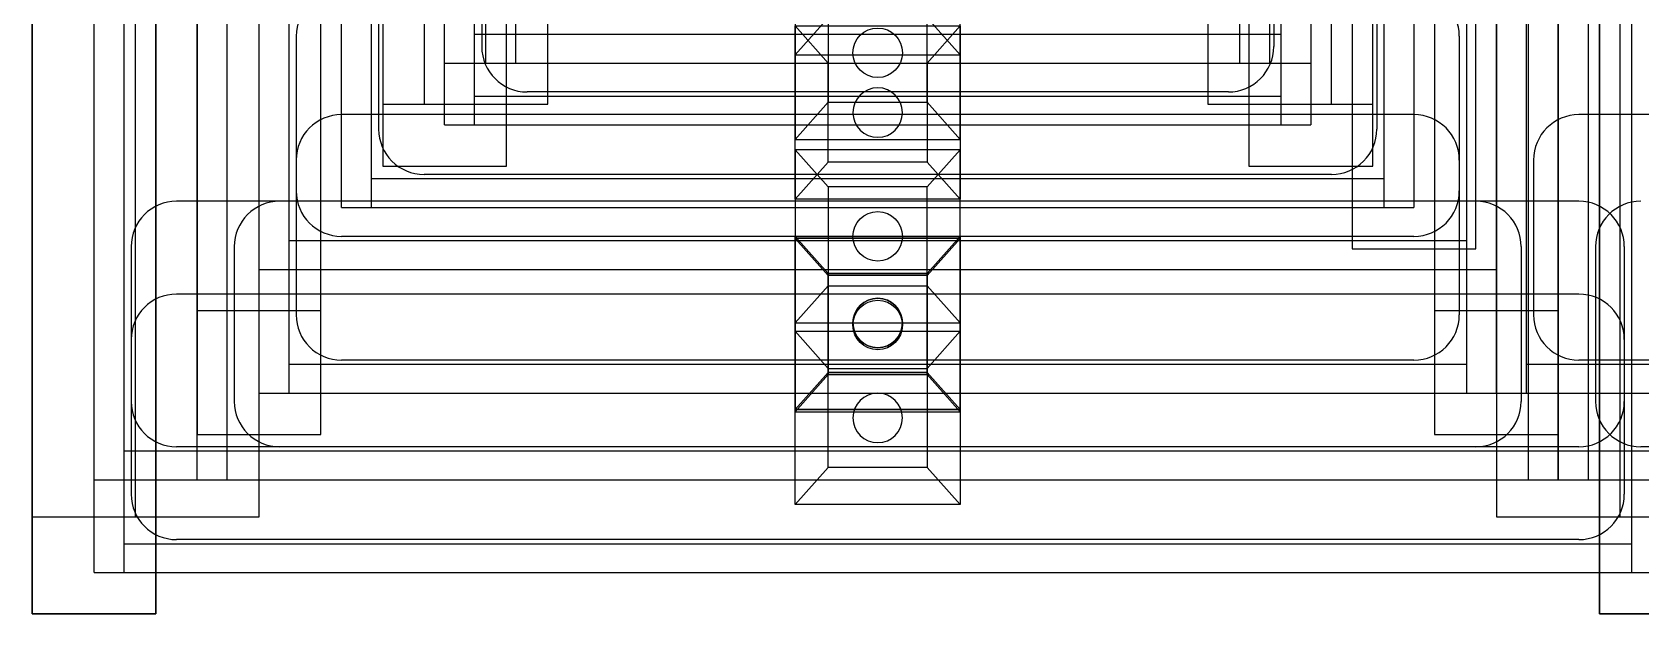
# Model space of a CAD drawing. Header units: millimetres. Extents: x -1040173 to 349982, y -145921 to 298175.
# Drawn here: x -562657.6 to -562398.3, y 248567.7 to 248661.4 of the extents above; entities that cross this region are included whole.
import ezdxf
from ezdxf.enums import TextEntityAlignment as Align

# ---------------------------------------------------------------- set-up
doc = ezdxf.new("R2010")
doc.units = ezdxf.units.MM
doc.header["$LTSCALE"] = 500
doc.header["$MEASUREMENT"] = 0
doc.layers.get('0').update_dxf_attribs({"color": 255, "linetype": 'CONTINUOUS'})
for name, color, linetype in [('H-BASE', 7, 'CONTINUOUS'), ('H-DIMS-FANS', 7, 'CONTINUOUS'), ('H-EQUP-CT', 4, 'CONTINUOUS')]:
    doc.layers.add(name, color=color, linetype=linetype)
doc.styles.add('TH-STYLE1', font='Stfangso_0.ttf', dxfattribs={"width": 0.7})

# ---------------------------------------------------------------- blocks, each defined once
blk = doc.blocks.new('BLKF0012')
at = {"layer": 'H-EQUP-CT', "linetype": 'Continuous'}
for p, q in [((2, 2.1), (-2, 2.1)), ((-2, 2.1), (-2, -2.1)), ((-1.2, 1.2), (-2, 2.1)), ((1.2, 1.2), (2, 2.1)), ((2, -2.1), (2, 2.1)), ((1.2, 1.2), (-1.2, 1.2)), ((-1.2, 1.2), (-1.2, -1.2)), ((1.2, -1.2), (1.2, 1.2)), ((-1.2, -1.2), (-2, -2.1)), ((-1.2, -1.2), (1.2, -1.2)), ((1.2, -1.2), (2, -2.1)), ((-2, -2.1), (2, -2.1))]:
    blk.add_line(p, q, dxfattribs=at)
blk.add_circle((0, 0), 0.6, dxfattribs=at)
blk = doc.blocks.new('冷却塔(参照元亨）')
at = {"layer": 'H-BASE'}
for points in [[(-1247.2, -10806.4), (-1247.2, -4656.4), (-947.2, -4656.4), (-947.2, -10806.4)], [(-1247.2, -4656.4), (-1247.2, -10806.4), (-947.2, -10806.4), (-947.2, -4656.4)], [(2552.8, -10806.4), (2552.8, -4656.4), (2852.8, -4656.4), (2852.8, -10806.4)], [(2552.8, -4656.4), (2552.8, -10806.4), (2852.8, -10806.4), (2852.8, -4656.4)], [(2852.8, -10806.4), (2852.8, -4656.4), (2552.8, -4656.4), (2552.8, -10806.4)], [(-1247.2, -4891.4), (-1247.2, -10571.4), (-947.2, -10571.4), (-947.2, -4891.4)], [(-997.2, -4891.4), (-997.2, -10571.4), (-697.2, -10571.4), (-697.2, -4891.4)], [(2302.8, -4891.4), (2302.8, -10571.4), (2602.8, -10571.4), (2602.8, -4891.4)], [(2552.8, -4891.4), (2552.8, -10571.4), (2852.8, -10571.4), (2852.8, -4891.4)], [(-847.2, -5091.4), (-847.2, -10371.4), (-547.2, -10371.4), (-547.2, -5091.4)], [(2152.8, -5091.4), (2152.8, -10371.4), (2452.8, -10371.4), (2452.8, -5091.4)], [(-847.2, -5391.4), (-847.2, -10071.4), (-547.2, -10071.4), (-547.2, -5391.4)], [(2152.8, -5391.4), (2152.8, -10071.4), (2452.8, -10071.4), (2452.8, -5391.4)], [(1952.8, -5541.4), (1952.8, -9921.4), (2252.8, -9921.4), (2252.8, -5541.4)], [(-397.2, -5741.4), (-397.2, -9721.4), (-97.2, -9721.4), (-97.2, -5741.4)], [(1702.8, -5741.4), (1702.8, -9721.4), (2002.8, -9721.4), (2002.8, -5741.4)], [(-397.2, -5891.4), (-397.2, -9571.4), (-97.2, -9571.4), (-97.2, -5891.4)], [(-297.2, -5891.4), (-297.2, -9571.4), (2.8, -9571.4), (2.8, -5891.4)], [(1602.8, -5891.4), (1602.8, -9571.4), (1902.8, -9571.4), (1902.8, -5891.4)], [(1702.8, -5891.4), (1702.8, -9571.4), (2002.8, -9571.4), (2002.8, -5891.4)]]:
    blk.add_lwpolyline(points, close=True, dxfattribs=at)
at = {"layer": 'H-EQUP-CT', "linetype": 'Continuous'}
for p, q in [((-1097.2, -10706.4), (-1097.2, -4756.4)), ((-1097.2, -10481.4), (-1097.2, -4981.4)), ((-847.2, -10481.4), (-847.2, -4981.4)), ((2452.8, -4981.4), (2452.8, -10481.4)), ((2452.8, -10481.4), (2452.8, -4981.4)), ((-697.2, -10271.4), (-697.2, -5191.4)), ((2302.8, -5191.4), (2302.8, -10271.4)), ((2302.8, -10271.4), (2302.8, -5191.4)), ((-697.2, -9971.4), (-697.2, -5491.4)), ((2302.8, -5491.4), (2302.8, -9971.4)), ((-497.2, -9821.4), (-497.2, -5641.4)), ((2102.8, -5641.4), (2102.8, -9821.4)), ((-247.2, -9621.4), (-247.2, -5841.4)), ((1852.8, -5841.4), (1852.8, -9621.4)), ((-247.2, -9471.4), (-247.2, -5991.4)), ((-147.2, -9471.4), (-147.2, -5991.4)), ((1752.8, -5991.4), (1752.8, -9471.4)), ((1852.8, -5991.4), (1852.8, -9471.4)), ((1680.8, -9471.4), (1680.8, -7356)), ((1780.8, -9471.4), (1780.8, -7356)), ((1780.8, -9621.4), (1780.8, -7506)), ((2030.8, -9821.4), (2030.8, -7706)), ((2230.8, -9971.4), (2230.8, -7856)), ((-175.2, -8006.8), (-175.2, -9471.4)), ((-75.2, -8006.8), (-75.2, -9471.4)), ((-175.2, -8156.8), (-175.2, -9621.4)), ((2230.8, -10271.4), (2230.8, -8156)), ((-425.2, -8356.8), (-425.2, -9821.4)), ((2380.8, -10481.4), (2380.8, -8366)), ((2630.8, -10481.4), (2630.8, -8366)), ((-625.2, -8506.8), (-625.2, -9971.4)), ((2630.8, -10706.4), (2630.8, -8591)), ((-625.2, -8806.8), (-625.2, -10271.4)), ((2374.8, -8806.8), (2374.8, -10271.4)), ((-1025.2, -9016.8), (-1025.2, -10481.4)), ((-775.2, -9016.8), (-775.2, -10481.4)), ((2524.8, -9016.8), (2524.8, -10481.4)), ((-157.2, -9056.4), (-157.2, -9431.4)), ((1762.8, -9056.4), (1762.8, -9431.4)), ((-1025.2, -9241.8), (-1025.2, -10706.4)), ((-407.2, -9256.4), (-407.2, -9631.4)), ((2012.8, -9256.4), (2012.8, -9631.4)), ((-607.2, -9406.4), (-607.2, -9781.4)), ((-175.2, -9401.4), (1780.8, -9401.4)), ((-75.2, -9401.4), (1680.8, -9401.4)), ((2212.8, -9406.4), (2212.8, -9781.4)), ((-247.2, -9471.4), (1852.8, -9471.4)), ((-147.2, -9471.4), (1752.8, -9471.4)), ((-175.2, -9551.4), (1780.8, -9551.4)), ((1652.8, -9541.4), (-47.2, -9541.4)), ((2102.8, -9596.4), (-497.2, -9596.4)), ((-247.2, -9621.4), (1852.8, -9621.4)), ((5102.8, -9596.4), (2502.8, -9596.4)), ((-607.2, -9706.4), (-607.2, -10081.4)), ((2212.8, -9706.4), (2212.8, -10081.4)), ((2392.8, -9706.4), (2392.8, -10081.4)), ((1902.8, -9741.4), (-297.2, -9741.4)), ((-425.2, -9751.4), (2030.8, -9751.4)), ((2502.8, -9806.4), (-897.2, -9806.4)), ((2252.8, -9806.4), (-647.2, -9806.4)), ((-497.2, -9821.4), (2102.8, -9821.4)), ((-625.2, -9901.4), (2230.8, -9901.4)), ((2102.8, -9891.4), (-497.2, -9891.4)), ((-1007.2, -9916.4), (-1007.2, -10291.4)), ((-757.2, -9916.4), (-757.2, -10291.4)), ((2362.8, -9916.4), (2362.8, -10291.4)), ((2542.8, -9916.4), (2542.8, -10291.4)), ((2612.8, -9916.4), (2612.8, -10291.4)), ((-697.2, -9971.4), (2302.8, -9971.4)), ((2502.8, -10031.4), (-897.2, -10031.4)), ((-1007.2, -10141.4), (-1007.2, -10516.4)), ((2612.8, -10141.4), (2612.8, -10516.4)), ((-625.2, -10201.4), (2230.8, -10201.4)), ((2102.8, -10191.4), (-497.2, -10191.4)), ((2374.8, -10201.4), (5230.8, -10201.4)), ((5102.8, -10191.4), (2502.8, -10191.4)), ((-697.2, -10271.4), (2302.8, -10271.4)), ((2302.8, -10271.4), (5302.8, -10271.4)), ((-1025.2, -10411.4), (2630.8, -10411.4)), ((2502.8, -10401.4), (-897.2, -10401.4)), ((-775.2, -10411.4), (2380.8, -10411.4)), ((2252.8, -10401.4), (-647.2, -10401.4)), ((2524.8, -10411.4), (5680.8, -10411.4)), ((5552.8, -10401.4), (2652.8, -10401.4)), ((-1097.2, -10481.4), (2702.8, -10481.4)), ((-847.2, -10481.4), (2452.8, -10481.4)), ((2452.8, -10481.4), (5752.8, -10481.4)), ((-1025.2, -10636.4), (2630.8, -10636.4)), ((2502.8, -10626.4), (-897.2, -10626.4)), ((-1097.2, -10706.4), (2702.8, -10706.4))]:
    blk.add_line(p, q, dxfattribs=at)
for centre, start, end in [((-497.2, -9406.4), 90, 180), ((2102.8, -9406.4), 0, 90), ((-47.2, -9431.4), 180, 270), ((1652.8, -9431.4), 270, 0), ((-497.2, -9706.4), 90, 180), ((-297.2, -9631.4), 180, 270), ((1902.8, -9631.4), 270, 0), ((2102.8, -9706.4), 0, 90), ((2502.8, -9706.4), 90, 180), ((-497.2, -9781.4), 180, 270), ((2102.8, -9781.4), 270, 0), ((-897.2, -9916.4), 90, 180), ((-647.2, -9916.4), 90, 180), ((2252.8, -9916.4), 0, 90), ((2502.8, -9916.4), 0, 90), ((2652.8, -9916.4), 90, 180), ((-897.2, -10141.4), 90, 180), ((2502.8, -10141.4), 0, 90), ((-497.2, -10081.4), 180, 270), ((2102.8, -10081.4), 270, 0), ((2502.8, -10081.4), 180, 270), ((-897.2, -10291.4), 180, 270), ((-647.2, -10291.4), 180, 270), ((2252.8, -10291.4), 270, 0), ((2502.8, -10291.4), 270, 0), ((2652.8, -10291.4), 180, 270), ((-897.2, -10516.4), 180, 270), ((2502.8, -10516.4), 270, 0)]:
    blk.add_arc(centre, 110, start, end, dxfattribs=at)
at = {"layer": 'H-EQUP-CT', "xscale": 100, "yscale": 100, "zscale": 100}
for p in [(802.8, -9241.4), (802.8, -9446.4), (802.8, -9891.4), (802.8, -10101.4), (802.8, -10106.4), (802.8, -10106.4)]:
    blk.add_blockref('BLKF0012', p, dxfattribs=at)
at = {"layer": 'H-EQUP-CT', "xscale": -100, "yscale": 99.99999999999999, "zscale": 99.99999999999997, "rotation": 180}
for p in [(802.8, -9591.4), (802.8, -10101.4), (802.8, -10331.4)]:
    blk.add_blockref('BLKF0012', p, dxfattribs=at)
at = {"layer": 'H-DIMS-FANS', "style": 'TH-STYLE1', "width": 0.82016}
blk.add_attdef('设备符号', text='', height=250, dxfattribs=at).set_placement((-658.2, -1794.5), (-269.9, -1794.5), align=Align.FIT)
at = {"layer": 'H-DIMS-FANS', "style": 'TH-STYLE1', "width": 0.55}
blk.add_attdef('楼层-编号', text='', height=250, dxfattribs=at).set_placement((-466, -1805), align=Align.TOP_CENTER)
blk.add_attdef('双速', (-459, -2859.2), '', height=250, dxfattribs=at)

msp = doc.modelspace()

# ---------------------------------------------------------------- block references
at = {"xscale": 0.06649235124670223, "yscale": 0.06649235124670223, "zscale": 0.06649235124670223}
msp.add_blockref('冷却塔(参照元亨）', (-562574.65, 249286.2), dxfattribs=at)

doc.saveas('drawing.dxf')
